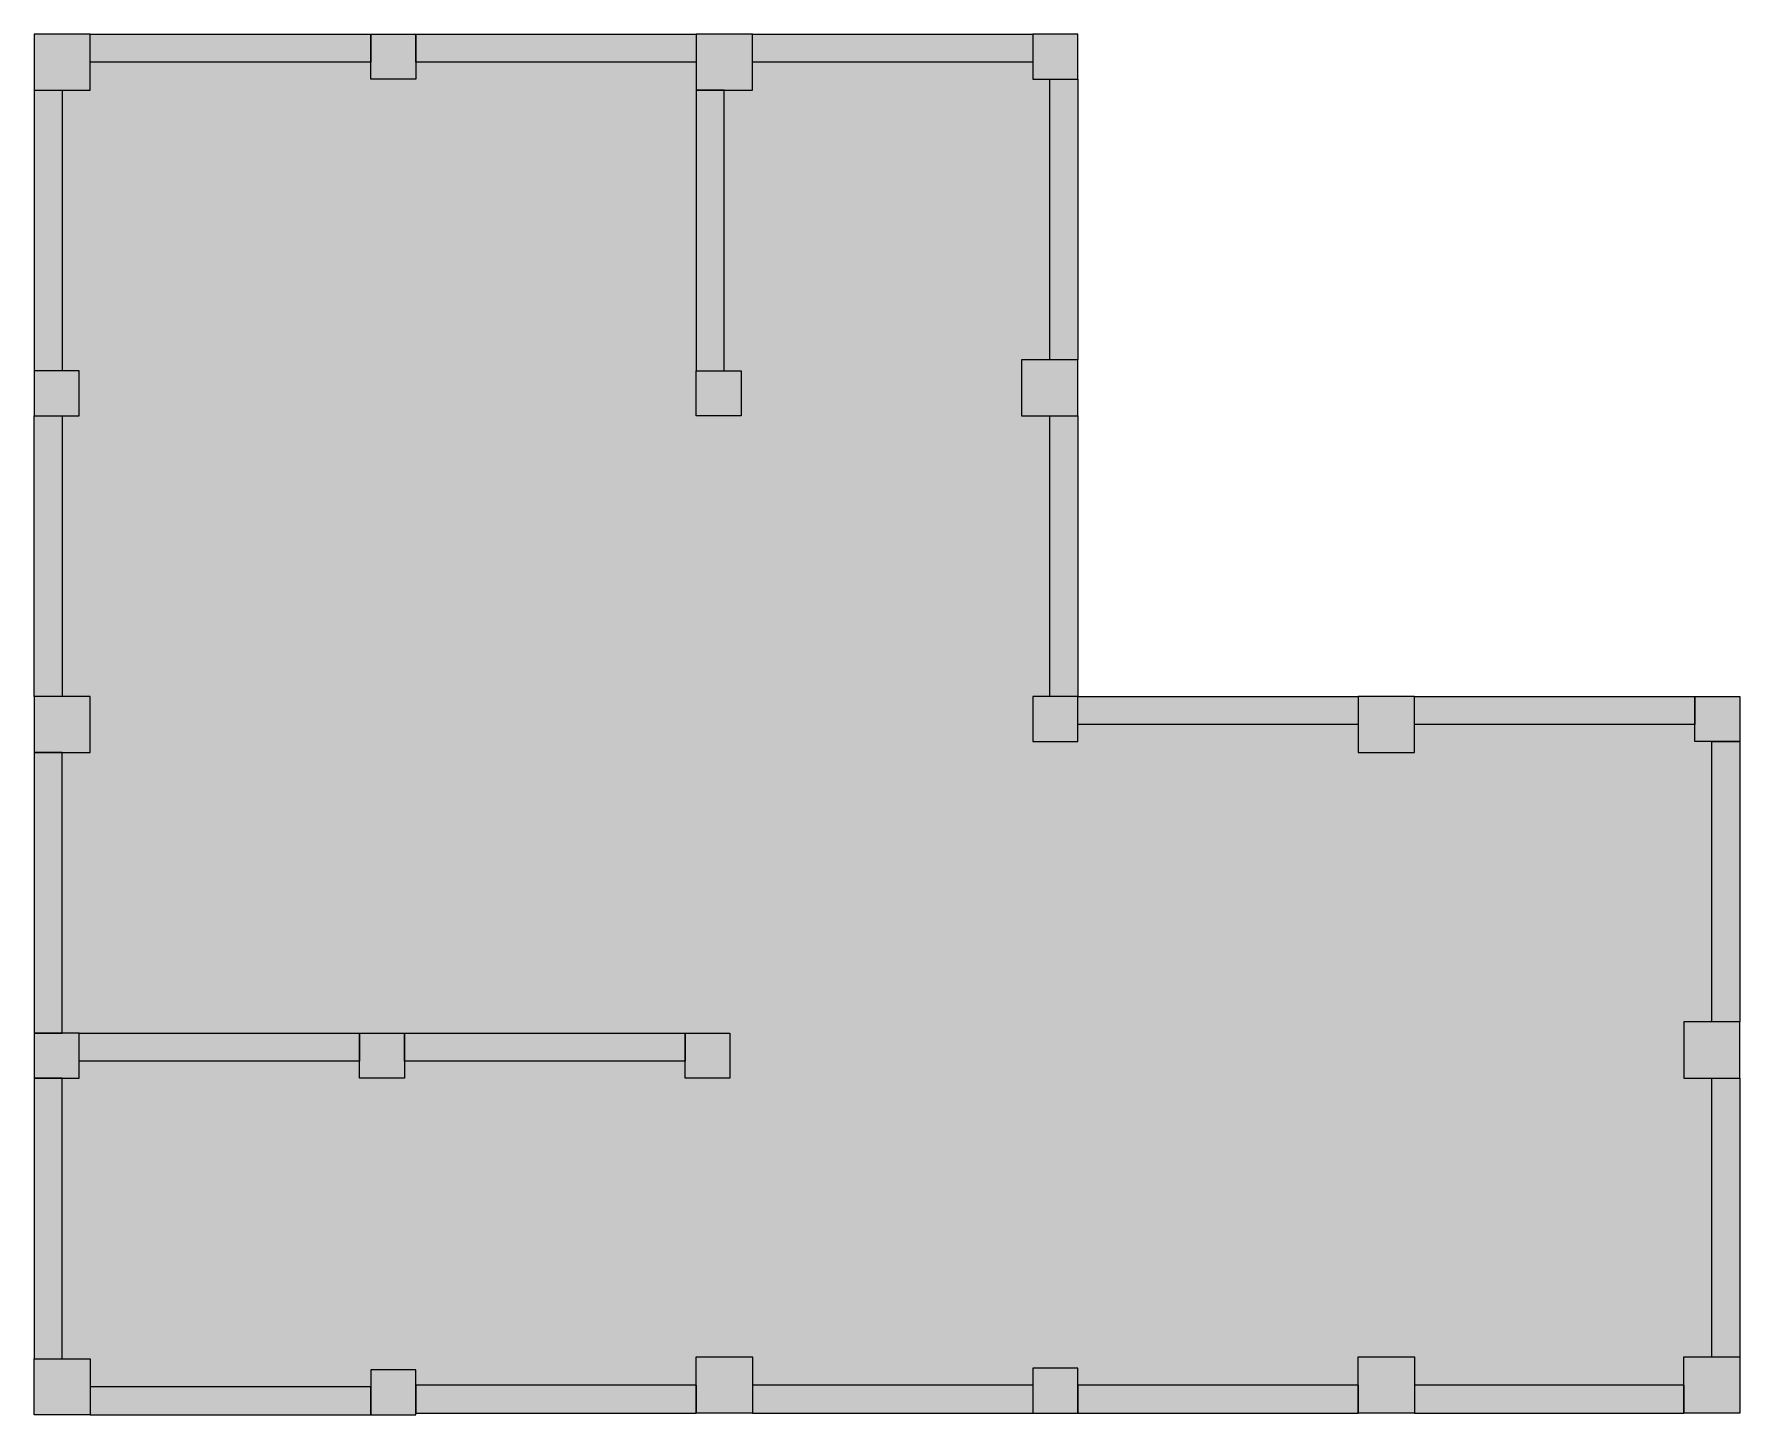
# Model space of a CAD drawing. Header units: millimetres. Extents: x 10 to 40.4, y 10 to 34.6.
import ezdxf

# ---------------------------------------------------------------- set-up
doc = ezdxf.new("R2010")
doc.units = ezdxf.units.MM
for name, color, linetype in [('Column1', 11, 'Continuous'), ('Column2', 31, 'Continuous'), ('slab', 195, 'Continuous'), ('Wall1', 122, 'Continuous')]:
    doc.layers.add(name, color=color, linetype=linetype)

msp = doc.modelspace()

# ---------------------------------------------------------------- hatches: boundary and pattern name
at = {"layer": 'Column1'}
h = msp.add_hatch(color=256, dxfattribs=at)
h.dxf.hatch_style = 1
h.paths.add_polyline_path([(11, 34.6), (10, 34.6), (10, 33.6), (11, 33.6)])
h.paths.add_polyline_path([(22.8, 34.6), (21.8, 34.6), (21.8, 33.6), (22.8, 33.6)])
h.paths.add_polyline_path([(28.6, 28.8), (27.6, 28.8), (27.6, 27.8), (28.6, 27.8)])
h.paths.add_polyline_path([(34.6, 22.8), (33.6, 22.8), (33.6, 21.8), (34.6, 21.8)])
h.paths.add_polyline_path([(40.4, 17), (39.4, 17), (39.4, 16), (40.4, 16)])
h.paths.add_polyline_path([(40.4, 11.032), (39.4, 11.032), (39.4, 10.032), (40.4, 10.032)])
h.paths.add_polyline_path([(34.6, 11.032), (33.6, 11.032), (33.6, 10.032), (34.6, 10.032)])
h.paths.add_polyline_path([(22.8, 11.032), (21.8, 11.032), (21.8, 10.032), (22.8, 10.032)])
h.paths.add_polyline_path([(11, 11), (10, 11), (10, 10), (11, 10)])
h.paths.add_polyline_path([(11, 22.8), (10, 22.8), (10, 21.8), (11, 21.8)])
at = {"layer": 'Column2'}
h = msp.add_hatch(color=256, dxfattribs=at)
h.dxf.hatch_style = 1
h.paths.add_polyline_path([(10.8, 28.6), (10, 28.6), (10, 27.8), (10.8, 27.8)])
h.paths.add_polyline_path([(16.8, 34.6), (16, 34.6), (16, 33.8), (16.8, 33.8)])
h.paths.add_polyline_path([(28.6, 34.6), (27.8, 34.6), (27.8, 33.8), (28.6, 33.8)])
h.paths.add_polyline_path([(40.4, 22.8), (39.6, 22.8), (39.6, 22), (40.4, 22)])
h.paths.add_polyline_path([(28.6, 10.832), (27.8, 10.832), (27.8, 10.032), (28.6, 10.032)])
h.paths.add_polyline_path([(28.6, 22.8), (27.8, 22.8), (27.8, 22), (28.6, 22)])
h.paths.add_polyline_path([(22.6, 28.6), (21.8, 28.6), (21.8, 27.8), (22.6, 27.8)])
h.paths.add_polyline_path([(22.4, 16.8), (21.6, 16.8), (21.6, 16), (22.4, 16)])
h.paths.add_polyline_path([(16.6, 16.8), (15.8, 16.8), (15.8, 16), (16.6, 16)])
h.paths.add_polyline_path([(10.8, 16.8), (10, 16.8), (10, 16), (10.8, 16)])
h.paths.add_polyline_path([(16.8, 10.8), (16, 10.8), (16, 10), (16.8, 10)])
at = {"layer": 'slab'}
h = msp.add_hatch(color=256, dxfattribs=at)
h.dxf.hatch_style = 1
h.paths.add_polyline_path([(28.1, 27.8), (27.6, 27.8), (27.6, 28.8), (28.1, 28.8), (28.1, 33.8), (27.8, 33.8), (27.8, 34.1), (22.8, 34.1), (22.8, 33.6), (22.3, 33.6), (22.3, 28.6), (22.6, 28.6), (22.6, 27.8), (21.8, 27.8), (21.8, 28.6), (21.8, 33.6), (21.8, 34.1), (16.8, 34.1), (16.8, 33.8), (16, 33.8), (16, 34.1), (11, 34.1), (11, 33.6), (10.5, 33.6), (10.5, 28.6), (10.8, 28.6), (10.8, 27.8), (10.5, 27.8), (10.5, 22.8), (11, 22.8), (11, 21.8), (10.5, 21.8), (10.5, 16.8), (10.8, 16.8), (15.8, 16.8), (16.6, 16.8), (21.6, 16.8), (22.4, 16.8), (22.4, 16), (21.6, 16), (21.6, 16.3), (16.6, 16.3), (16.6, 16), (15.8, 16), (15.8, 16.3), (10.8, 16.3), (10.8, 16), (10.5, 16), (10.5, 11), (11, 11), (11, 10.5), (16, 10.5), (16, 10.8), (16.8, 10.8), (16.8, 10.532), (21.8, 10.532), (21.8, 11.032), (22.8, 11.032), (22.8, 10.532), (27.8, 10.532), (27.8, 10.832), (28.6, 10.832), (28.6, 10.532), (33.6, 10.532), (33.6, 11.032), (34.6, 11.032), (34.6, 10.532), (39.4, 10.532), (39.4, 11.032), (39.9, 11.032), (39.9, 16), (39.4, 16), (39.4, 17), (39.9, 17), (39.9, 22), (39.6, 22), (39.6, 22.3), (34.6, 22.3), (34.6, 21.8), (33.6, 21.8), (33.6, 22.3), (28.6, 22.3), (28.6, 22), (27.8, 22), (27.8, 22.8), (28.1, 22.8)])
at = {"layer": 'Wall1'}
h = msp.add_hatch(color=256, dxfattribs=at)
h.dxf.hatch_style = 1
h.paths.add_polyline_path([(16, 34.6), (11, 34.6), (11, 34.1), (16, 34.1)])
h.paths.add_polyline_path([(21.8, 34.6), (16.8, 34.6), (16.8, 34.1), (21.8, 34.1)])
h.paths.add_polyline_path([(27.8, 34.6), (22.8, 34.6), (22.8, 34.1), (27.8, 34.1)])
h.paths.add_polyline_path([(28.6, 33.8), (28.1, 33.8), (28.1, 28.8), (28.6, 28.8)])
h.paths.add_polyline_path([(28.6, 27.8), (28.1, 27.8), (28.1, 22.8), (28.6, 22.8)])
h.paths.add_polyline_path([(33.6, 22.8), (28.6, 22.8), (28.6, 22.3), (33.6, 22.3)])
h.paths.add_polyline_path([(39.6, 22.8), (34.6, 22.8), (34.6, 22.3), (39.6, 22.3)])
h.paths.add_polyline_path([(40.4, 22), (39.9, 22), (39.9, 17), (40.4, 17)])
h.paths.add_polyline_path([(40.4, 16), (39.9, 16), (39.9, 11.032), (40.4, 11.032)])
h.paths.add_polyline_path([(39.4, 10.532), (34.6, 10.532), (34.6, 10.032), (39.4, 10.032)])
h.paths.add_polyline_path([(33.6, 10.532), (28.6, 10.532), (28.6, 10.032), (33.6, 10.032)])
h.paths.add_polyline_path([(27.8, 10.532), (22.8, 10.532), (22.8, 10.032), (27.8, 10.032)])
h.paths.add_polyline_path([(21.8, 10.532), (16.8, 10.532), (16.8, 10.032), (21.8, 10.032)])
h.paths.add_polyline_path([(16, 10.5), (11, 10.5), (11, 10), (16, 10)])
h.paths.add_polyline_path([(10.5, 16), (10, 16), (10, 11), (10.5, 11)])
h.paths.add_polyline_path([(15.8, 16.8), (10.8, 16.8), (10.8, 16.3), (15.8, 16.3)])
h.paths.add_polyline_path([(21.6, 16.8), (16.6, 16.8), (16.6, 16.3), (21.6, 16.3)])
h.paths.add_polyline_path([(10.5, 21.8), (10, 21.8), (10, 16.8), (10.5, 16.8)])
h.paths.add_polyline_path([(10.5, 27.8), (10, 27.8), (10, 22.8), (10.5, 22.8)])
h.paths.add_polyline_path([(10.5, 33.6), (10, 33.6), (10, 28.6), (10.5, 28.6)])
h.paths.add_polyline_path([(22.3, 33.6), (21.8, 33.6), (21.8, 28.6), (22.3, 28.6)])

# ---------------------------------------------------------------- linework, layer by layer
at = {"layer": 'Column1'}
for p, q in [((11, 34.6), (10, 34.6)), ((10, 34.6), (10, 33.6)), ((11, 33.6), (11, 34.6)), ((21.8, 34.6), (21.8, 33.6)), ((22.8, 34.6), (21.8, 34.6)), ((22.8, 33.6), (22.8, 34.6)), ((10, 33.6), (11, 33.6)), ((21.8, 33.6), (22.8, 33.6)), ((28.6, 28.8), (27.6, 28.8)), ((27.6, 28.8), (27.6, 27.8)), ((28.6, 27.8), (28.6, 28.8)), ((27.6, 27.8), (28.6, 27.8)), ((11, 22.8), (10, 22.8)), ((10, 22.8), (10, 21.8)), ((11, 21.8), (11, 22.8)), ((33.6, 22.8), (33.6, 21.8)), ((34.6, 22.8), (33.6, 22.8)), ((34.6, 21.8), (34.6, 22.8)), ((10, 21.8), (11, 21.8)), ((33.6, 21.8), (34.6, 21.8)), ((40.4, 17), (39.4, 17)), ((39.4, 17), (39.4, 16)), ((40.4, 16), (40.4, 17)), ((39.4, 16), (40.4, 16)), ((10, 10), (10, 11)), ((10, 11), (11, 11)), ((11, 11), (11, 10)), ((21.8, 10.032), (21.8, 11.032)), ((21.8, 11.032), (22.8, 11.032)), ((22.8, 11.032), (22.8, 10.032)), ((33.6, 10.032), (33.6, 11.032)), ((33.6, 11.032), (34.6, 11.032)), ((34.6, 11.032), (34.6, 10.032)), ((22.8, 10.032), (21.8, 10.032)), ((34.6, 10.032), (33.6, 10.032)), ((11, 10), (10, 10))]:
    msp.add_line(p, q, dxfattribs=at)
msp.add_lwpolyline([(40.4, 10.032), (39.4, 10.032), (39.4, 11.032), (40.4, 11.032)], close=True, dxfattribs=at)
at = {"layer": 'Column2'}
for p, q in [((16, 34.6), (16.8, 34.6)), ((16, 33.8), (16, 34.6)), ((16.8, 34.6), (16.8, 33.8)), ((27.8, 34.6), (27.8, 33.8)), ((28.6, 34.6), (27.8, 34.6)), ((28.6, 33.8), (28.6, 34.6)), ((16.8, 33.8), (16, 33.8)), ((27.8, 33.8), (28.6, 33.8)), ((10.8, 28.6), (10, 28.6)), ((10, 28.6), (10, 27.8)), ((10.8, 27.8), (10.8, 28.6)), ((10, 27.8), (10.8, 27.8)), ((28.6, 22.8), (27.8, 22.8)), ((27.8, 22.8), (27.8, 22)), ((28.6, 22), (28.6, 22.8)), ((39.6, 22.8), (40.4, 22.8)), ((39.6, 22), (39.6, 22.8)), ((40.4, 22.8), (40.4, 22)), ((27.8, 22), (28.6, 22)), ((40.4, 22), (39.6, 22)), ((10.8, 16.8), (10, 16.8)), ((10, 16.8), (10, 16)), ((10.8, 16), (10.8, 16.8)), ((10, 16), (10.8, 16)), ((16.8, 10.8), (16, 10.8)), ((16, 10.8), (16, 10)), ((16.8, 10), (16.8, 10.8)), ((28.6, 10.832), (27.8, 10.832)), ((27.8, 10.832), (27.8, 10.032)), ((28.6, 10.032), (28.6, 10.832)), ((27.8, 10.032), (28.6, 10.032)), ((16, 10), (16.8, 10))]:
    msp.add_line(p, q, dxfattribs=at)
for points in [[(21.8, 28.6), (22.6, 28.6), (22.6, 27.8), (21.8, 27.8)], [(15.8, 16.8), (16.6, 16.8), (16.6, 16), (15.8, 16)], [(21.6, 16.8), (22.4, 16.8), (22.4, 16), (21.6, 16)]]:
    msp.add_lwpolyline(points, close=True, dxfattribs=at)
at = {"layer": 'Wall1'}
for p, q in [((11, 34.6), (16, 34.6)), ((11, 34.1), (11, 34.6)), ((16, 34.6), (16, 34.1)), ((16.8, 34.6), (21.8, 34.6)), ((16.8, 34.1), (16.8, 34.6)), ((21.8, 34.6), (21.8, 34.1)), ((22.8, 34.6), (27.8, 34.6)), ((22.8, 34.1), (22.8, 34.6)), ((27.8, 34.6), (27.8, 34.1)), ((16, 34.1), (11, 34.1)), ((21.8, 34.1), (16.8, 34.1)), ((27.8, 34.1), (22.8, 34.1)), ((28.1, 28.8), (28.1, 33.8)), ((28.1, 33.8), (28.6, 33.8)), ((28.6, 33.8), (28.6, 28.8)), ((10, 33.6), (10, 28.6)), ((10, 33.6), (10.5, 33.6)), ((10.5, 33.6), (10.5, 28.6)), ((21.8, 33.6), (21.8, 28.6)), ((22.3, 33.6), (21.8, 33.6)), ((22.3, 28.6), (22.3, 33.6)), ((10.5, 28.6), (10, 28.6)), ((21.8, 28.6), (22.3, 28.6)), ((28.6, 28.8), (28.1, 28.8)), ((10, 22.8), (10, 27.8)), ((10, 27.8), (10.5, 27.8)), ((10.5, 27.8), (10.5, 22.8)), ((28.1, 22.8), (28.1, 27.8)), ((28.1, 27.8), (28.6, 27.8)), ((28.6, 27.8), (28.6, 22.8)), ((10.5, 22.8), (10, 22.8)), ((28.6, 22.8), (28.1, 22.8)), ((28.6, 22.8), (33.6, 22.8)), ((28.6, 22.3), (28.6, 22.8)), ((33.6, 22.8), (33.6, 22.3)), ((34.6, 22.8), (39.6, 22.8)), ((34.6, 22.3), (34.6, 22.8)), ((39.6, 22.8), (39.6, 22.3)), ((33.6, 22.3), (28.6, 22.3)), ((39.6, 22.3), (34.6, 22.3)), ((39.9, 17), (39.9, 22)), ((39.9, 22), (40.4, 22)), ((40.4, 22), (40.4, 17)), ((10.5, 21.8), (10, 21.8)), ((10, 21.8), (10, 16.8)), ((10.5, 16.8), (10.5, 21.8)), ((10, 16.8), (10.5, 16.8)), ((10.8, 16.8), (15.8, 16.8)), ((10.8, 16.3), (10.8, 16.8)), ((15.8, 16.8), (15.8, 16.3)), ((16.6, 16.8), (21.6, 16.8)), ((16.6, 16.3), (16.6, 16.8)), ((21.6, 16.8), (21.6, 16.3)), ((40.4, 17), (39.9, 17)), ((15.8, 16.3), (10.8, 16.3)), ((21.6, 16.3), (16.6, 16.3)), ((10.5, 16), (10, 16)), ((10, 16), (10, 11)), ((10.5, 11), (10.5, 16)), ((39.9, 11.032), (39.9, 16)), ((39.9, 16), (40.4, 16)), ((40.4, 16), (40.4, 11.032)), ((10, 11), (10.5, 11)), ((39.9, 11.032), (40.4, 11.032)), ((16, 10.5), (11, 10.5)), ((11, 10.5), (11, 10)), ((16, 10), (16, 10.5)), ((21.8, 10.532), (16.8, 10.532)), ((16.8, 10.532), (16.8, 10.032)), ((21.8, 10.532), (21.8, 10.032)), ((27.8, 10.532), (22.8, 10.532)), ((22.8, 10.532), (22.8, 10.032)), ((27.8, 10.532), (27.8, 10.032)), ((33.6, 10.532), (28.6, 10.532)), ((28.6, 10.532), (28.6, 10.032)), ((33.6, 10.532), (33.6, 10.032)), ((39.4, 10.532), (34.6, 10.532)), ((34.6, 10.532), (34.6, 10.032)), ((39.4, 10.532), (39.4, 10.032)), ((16.8, 10.032), (21.8, 10.032)), ((22.8, 10.032), (27.8, 10.032)), ((28.6, 10.032), (33.6, 10.032)), ((34.6, 10.032), (39.4, 10.032)), ((11, 10), (16, 10))]:
    msp.add_line(p, q, dxfattribs=at)

doc.saveas('drawing.dxf')
